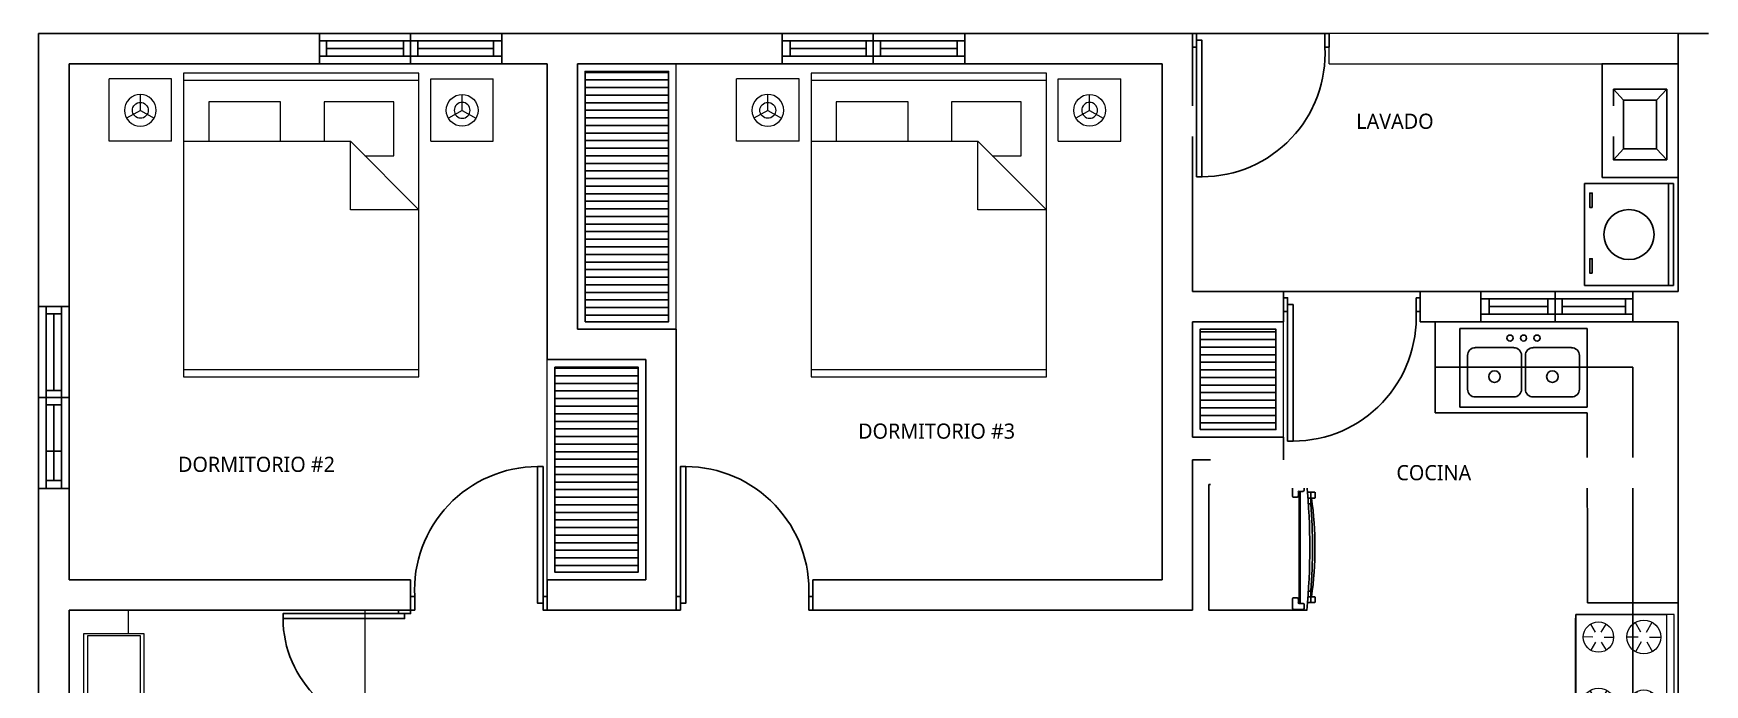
# Model space of a CAD drawing. Header units: feet. Extents: x 317 to 512, y -141 to 162.
# Drawn here: x 456.56 to 467.56, y 67.77 to 72.06 of the extents above; entities that cross this region are included whole.
import ezdxf

# ---------------------------------------------------------------- set-up
doc = ezdxf.new("R2010")
doc.units = ezdxf.units.FT
doc.header["$MEASUREMENT"] = 0
for name, color, linetype, lineweight in [('A-WALL', 7, 'Continuous', 25), ('closet', 8, 'Continuous', 5), ('FURN', 2, 'Continuous', 30), ('I-FURN', 2, 'Continuous', 0), ('MB', 8, 'Continuous', 20), ('muebles', 2, 'Continuous', 5), ('TXT', 2, 'Continuous', 9)]:
    doc.layers.add(name, color=color, linetype=linetype, lineweight=lineweight)
for name, color, linetype in [('COCINA', 2, 'Continuous'), ('MB3', 8, 'Continuous'), ('PERT-VENT', 8, 'Continuous'), ('PISO', 8, 'Continuous'), ('puertas', 7, 'Continuous')]:
    doc.layers.add(name, color=color, linetype=linetype)
doc.styles.add('ads', font='trebuc.ttf', dxfattribs={"height": 0.14})
pattern_1 = [(0, (2.35, 5.9), (2e-17, 0.05), [])]

# ---------------------------------------------------------------- blocks, each defined once
blk = doc.blocks.new('bath_sink_6127 - bath_sink_6127-542651-Nivel 1')
at = {"layer": 'I-FURN'}
for p, q in [((0.293, 0.244), (0.293, 0.4)), ((0.395, 0.244), (-0.005, 0.244)), ((-0.005, 0.244), (-0.005, -0.245)), ((0.025, -0.234), (0.025, 0.233)), ((0.025, 0.233), (0.369, 0.233)), ((0.369, 0.233), (0.369, -0.234)), ((0.395, -0.245), (0.395, 0.244)), ((-0.005, -0.245), (0.395, -0.245)), ((0.369, -0.234), (0.025, -0.234)), ((0.293, -0.448), (0.293, -0.245)), ((-0.1, -0.448), (0.293, -0.448))]:
    blk.add_line(p, q, dxfattribs=at)
blk = doc.blocks.new('A$C285A50AC')
at = {"layer": 'muebles'}
for p, q in [((0.001, 0.69, -0.889), (0, 0.029, -0.889)), ((0.001, 0.69), (0.001, 0.639)), ((0.763, 0.688), (0.001, 0.69)), ((0.763, 0.688, -0.889), (0.001, 0.69, -0.889)), ((0.762, 0.028, -0.889), (0.763, 0.688, -0.889)), ((0.763, 0.637), (0.763, 0.688)), ((0.001, 0.639), (0.763, 0.637)), ((0.153, 0.524, 0.003), (0.153, 0.6, 0.003)), ((0.61, 0.523, 0.003), (0.611, 0.587, 0.003)), ((0.12, 0.505, 0.003), (0.054, 0.543, 0.003)), ((0.12, 0.467, 0.003), (0.054, 0.429, 0.003)), ((0.186, 0.505, 0.003), (0.252, 0.543, 0.003)), ((0.186, 0.467, 0.003), (0.252, 0.429, 0.003)), ((0.577, 0.466, 0.003), (0.522, 0.435, 0.003)), ((0.577, 0.504, 0.003), (0.523, 0.536, 0.003)), ((0.643, 0.504, 0.003), (0.698, 0.536, 0.003)), ((0.643, 0.466, 0.003), (0.698, 0.434, 0.003)), ((0.153, 0.448, 0.003), (0.153, 0.372, 0.003)), ((0.61, 0.447, 0.003), (0.61, 0.384, 0.003)), ((0.12, 0.2, 0.003), (0.065, 0.232, 0.003)), ((0.153, 0.219, 0.003), (0.153, 0.283, 0.003)), ((0.186, 0.2, 0.003), (0.241, 0.232, 0.003)), ((0.577, 0.2, 0.003), (0.511, 0.238, 0.003)), ((0.61, 0.219, 0.003), (0.61, 0.295, 0.003)), ((0.643, 0.199, 0.003), (0.709, 0.237, 0.003)), ((0.12, 0.162, 0.003), (0.065, 0.131, 0.003)), ((0.153, 0.143, 0.003), (0.152, 0.08, 0.003)), ((0.186, 0.162, 0.003), (0.241, 0.13, 0.003)), ((0.577, 0.162, 0.003), (0.511, 0.124, 0.003)), ((0.61, 0.142, 0.003), (0.61, 0.066, 0.003)), ((0.643, 0.161, 0.003), (0.709, 0.123, 0.003)), ((0, 0.029, -0.889), (0.762, 0.028, -0.889))]:
    blk.add_line(p, q, dxfattribs=at)
at = {"layer": 'muebles', "extrusion": (-0.001805, -0.999998, 0)}
for p, q in [((0.063, 0.027, -0.622), (0.698, 0.025, -0.622)), ((0.063, 0.027, -0.102), (0.698, 0.025, -0.102))]:
    blk.add_line(p, q, dxfattribs=at)
at = {"layer": 'muebles'}
for centre, radius in [((0.153, 0.486, 0.003), 0.114), ((0.61, 0.485, 0.003), 0.102), ((0.153, 0.181, 0.003), 0.102), ((0.61, 0.181, 0.003), 0.114)]:
    blk.add_circle(centre, radius, dxfattribs=at)
at = {"layer": 'muebles', "extrusion": (-0.001805, -0.999998, 0)}
for centre in [(0.089, -0.038, -0.027), (0.216, -0.038, -0.027), (0.381, -0.038, -0.027), (0.546, -0.038, -0.027), (0.673, -0.038, -0.027)]:
    blk.add_circle(centre, 0.0254, dxfattribs=at)
at = {"layer": 'muebles'}
for points in [[(0.001, 0.69, 0.254), (0.001, 0.639, 0.254), (0.763, 0.637, 0.254), (0.763, 0.688, 0.254)], [(0, 0.029), (0.001, 0.639), (0.763, 0.637), (0.762, 0.028)], [(0.025, 0.027, -0.076), (0.025, 0.027, -0.533), (0.737, 0.025, -0.533), (0.737, 0.025, -0.076)], [(0.025, 0.027, -0.597), (0.025, 0.027, -0.851), (0.737, 0.025, -0.851), (0.737, 0.025, -0.597)]]:
    blk.add_3dface(points, dxfattribs=at)
blk = doc.blocks.new('A$C2C3967B4')
at = {"layer": 'COCINA'}
for p, q in [((0.838, 0.52), (0, 0.52)), ((0, 0.52), (0, 0)), ((0.838, 0), (0.838, 0.52)), ((0.051, 0.342), (0.051, 0.119)), ((0.356, 0.393), (0.102, 0.393)), ((0.406, 0.119), (0.406, 0.342)), ((0.432, 0.342), (0.432, 0.119)), ((0.737, 0.393), (0.483, 0.393)), ((0.787, 0.119), (0.787, 0.342)), ((0.102, 0.068), (0.356, 0.068)), ((0.483, 0.068), (0.737, 0.068)), ((0, 0), (0.838, 0))]:
    blk.add_line(p, q, dxfattribs=at)
for centre, radius in [((0.33, 0.456), 0.0201), ((0.419, 0.456), 0.0201), ((0.508, 0.456), 0.0201), ((0.229, 0.202), 0.0381), ((0.61, 0.202), 0.0381)]:
    blk.add_circle(centre, radius, dxfattribs=at)
for centre, start, end in [((0.102, 0.342), 90, 180), ((0.356, 0.342), 0, 90), ((0.483, 0.342), 90, 180), ((0.737, 0.342), 0, 90), ((0.102, 0.119), 180, 270), ((0.356, 0.119), 270, 0), ((0.483, 0.119), 180, 270), ((0.737, 0.119), 270, 0)]:
    blk.add_arc(centre, 0.0508, start, end, dxfattribs=at)
blk = doc.blocks.new('A$C007B5363')
at = {"layer": 'COCINA'}
for p, q in [((0, 0.829), (0.594, 0.829)), ((0, 0), (0, 0.829)), ((0.551, 0.816), (0.551, 0.752)), ((0.621, 0.822), (0.557, 0.822)), ((0.589, 0.752), (0.589, 0.778)), ((0.594, 0.829), (0.601, 0.829)), ((0.594, 0.822), (0.594, 0.829)), ((0.594, 0.045), (0.594, 0.784)), ((0.595, 0.784), (0.621, 0.784)), ((0.601, 0.829), (0.601, 0.822)), ((0.645, 0.829), (0.601, 0.829)), ((0.601, 0.784), (0.601, 0.044)), ((0.627, 0.791), (0.627, 0.816)), ((0.649, 0.778), (0.671, 0.778)), ((0.671, 0.778), (0.698, 0.778)), ((0.671, 0.74), (0.671, 0.778)), ((0.671, 0.74), (0.671, 0.778)), ((0.699, 0.74), (0.699, 0.778)), ((0.557, 0.746), (0.582, 0.746)), ((0.671, 0.74), (0.651, 0.74)), ((0.654, 0.702), (0.671, 0.702)), ((0.698, 0.74), (0.671, 0.74)), ((0.671, 0.74), (0.671, 0.702)), ((0.671, 0.702), (0.671, 0.74)), ((0.671, 0.127), (0.654, 0.127)), ((0.671, 0.127), (0.671, 0.089)), ((0.671, 0.089), (0.671, 0.127)), ((0.594, 0), (0, 0)), ((0.551, 0.076), (0.551, 0.013)), ((0.582, 0.083), (0.557, 0.083)), ((0.557, 0.006), (0.621, 0.006)), ((0.589, 0.051), (0.589, 0.076)), ((0.594, 0), (0.594, 0.006)), ((0.594, 0), (0.601, 0)), ((0.621, 0.044), (0.595, 0.044)), ((0.601, 0.006), (0.601, 0)), ((0.601, 0), (0.645, 0)), ((0.627, 0.013), (0.627, 0.038)), ((0.671, 0.051), (0.649, 0.051)), ((0.651, 0.089), (0.671, 0.089)), ((0.671, 0.089), (0.698, 0.089)), ((0.671, 0.051), (0.671, 0.089)), ((0.671, 0.051), (0.671, 0.089)), ((0.698, 0.051), (0.671, 0.051)), ((0.699, 0.051), (0.699, 0.089))]:
    blk.add_line(p, q, dxfattribs=at)
for centre, radius, start, end in [((0.557, 0.816), 0.00635, 90, 180), ((0.595, 0.778), 0.00635, 90, 180), ((0.621, 0.816), 0.00635, 360, 90), ((0.621, 0.791), 0.00635, 270, 360), ((-3.851, 0.414), 4.515, 354.7351, 5.2649), ((0.557, 0.752), 0.00635, 180, 270), ((0.582, 0.752), 0.00635, 270, 360), ((-3.079, 0.414), 3.761, 355.6182, 4.3818), ((-1.675, 0.414), 2.373, 352.1151, 7.8849), ((0.557, 0.076), 0.00635, 90, 180), ((0.557, 0.013), 0.00635, 180, 270), ((0.582, 0.076), 0.00635, 360, 90), ((0.595, 0.051), 0.00635, 180, 270), ((0.621, 0.038), 0.00635, 360, 90), ((0.621, 0.013), 0.00635, 270, 360)]:
    blk.add_arc(centre, radius, start, end, dxfattribs=at)
blk = doc.blocks.new('A$C4D292AF4')
at = {"layer": 'puertas'}
for points in [[(0.03, 0.05), (0.07, 0.05), (0.07, 1.05), (0.03, 1.05)], [(0, 0), (0.03, 0), (0.03, 0.1), (0, 0.1)], [(0.97, 0), (1, 0), (1, 0.1), (0.97, 0.1)]]:
    blk.add_lwpolyline(points, close=True, dxfattribs=at)
blk.add_arc((0.068, 0.147), 0.903, 357.0481, 89.8556, dxfattribs=at)
blk = doc.blocks.new('A$C26A1068B')
at = {"layer": 'muebles'}
for p, q in [((0.45, 2.531, 224.56), (0.038, 2.531, 224.56)), ((0.038, 2.119, 224.56), (0.038, 2.531, 224.56)), ((0.45, 2.119, 224.56), (0.45, 2.531, 224.56)), ((0.246, 2.326, 224.56), (0.141, 2.326, 224.56)), ((0.246, 2.326, 224.56), (0.298, 2.416, 224.56)), ((0.246, 2.326, 224.56), (0.298, 2.235, 224.56)), ((0.45, 2.119, 224.56), (0.038, 2.119, 224.56)), ((2.003, 2.041, 224.56), (0, 2.041, 224.56)), ((0, 2.041, 224.56), (0, 0.491, 224.56)), ((0.047, 0.491, 224.56), (0.047, 2.041, 224.56)), ((0.45, 1.59, 224.56), (0.901, 2.041, 224.56)), ((0.901, 2.041, 224.56), (0.901, 1.59, 224.56)), ((1.956, 2.041, 224.56), (1.956, 0.491, 224.56)), ((2.003, 0.491, 224.56), (2.003, 2.041, 224.56)), ((0.545, 1.875, 224.56), (0.19, 1.875, 224.56)), ((0.19, 1.875, 224.56), (0.19, 1.417, 224.56)), ((0.545, 1.685, 224.56), (0.545, 1.875, 224.56)), ((0.901, 1.59, 224.56), (0.45, 1.59, 224.56)), ((0.45, 0.491, 224.56), (0.45, 1.59, 224.56)), ((0.19, 1.417, 224.56), (0.45, 1.417, 224.56)), ((0.19, 1.13, 224.56), (0.19, 0.657, 224.56)), ((0.45, 1.13, 224.56), (0.19, 1.13, 224.56)), ((0.19, 0.657, 224.56), (0.45, 0.657, 224.56)), ((0, 0.491, 224.56), (2.003, 0.491, 224.56)), ((0.45, 0.412, 224.56), (0.038, 0.412, 224.56)), ((0.038, 0.412, 224.56), (0.038, 0, 224.56)), ((0.45, 0.412, 224.56), (0.45, 0, 224.56)), ((0.246, 0.206, 224.56), (0.298, 0.296, 224.56)), ((0.246, 0.206, 224.56), (0.141, 0.206, 224.56)), ((0.246, 0.206, 224.56), (0.298, 0.115, 224.56)), ((0.45, 0, 224.56), (0.038, 0, 224.56))]:
    blk.add_line(p, q, dxfattribs=at)
for centre, major_axis in [((0.246, 2.326, 224.56), (-0.074, -0.074)), ((0.246, 0.206, 224.56), (-0.037, 0.037))]:
    blk.add_ellipse(centre, major_axis=major_axis, ratio=1, dxfattribs=at)
at = {"layer": 'muebles', "extrusion": (0, 0, -1)}
for centre, major_axis in [((0.246, 2.326, 224.56), (-0.037, -0.037)), ((0.246, 0.206, 224.56), (-0.074, 0.074))]:
    blk.add_ellipse(centre, major_axis=major_axis, ratio=1, dxfattribs=at)
blk = doc.blocks.new('A$C01EB0BB3')
at = {"layer": 'FURN'}
for p, q in [((0, 0, 224.56), (0, 0.61, 224.56)), ((0, 0.61, 224.56), (0.533, 0.61, 224.56)), ((0.503, 0.61, 224.56), (0.503, 0, 224.56)), ((0.533, 0.61, 224.56), (0.533, 0, 224.56)), ((0.533, 0, 224.56), (0, 0, 224.56))]:
    blk.add_line(p, q, dxfattribs=at)
at = {"layer": 'FURN', "ltscale": 0.02, "elevation": 224.56}
for points in [[(0.047, 0.536), (0.047, 0.45), (0.032, 0.45), (0.032, 0.536)], [(0.047, 0.143), (0.047, 0.057), (0.032, 0.057), (0.032, 0.143)]]:
    blk.add_lwpolyline(points, close=True, dxfattribs=at)
at = {"layer": 'FURN', "ltscale": 0.02}
blk.add_circle((0.267, 0.305, 224.56), 0.15, dxfattribs=at)
blk = doc.blocks.new('A$C260D6B89')
at = {"layer": 'PISO'}
h = blk.add_hatch(dxfattribs=at)
h.set_pattern_fill('ANSI31', color=256, scale=0.4, angle=315, style=0)
h.set_pattern_definition(pattern_1)
h.paths.add_polyline_path([(3.6, 9.95), (4.15, 9.95), (4.15, 11.6), (3.6, 11.6)])
h = blk.add_hatch(dxfattribs=at)
h.set_pattern_fill('ANSI31', color=256, scale=0.4, angle=315, style=0)
h.set_pattern_definition([(0, (7.65, 9.23923), (2e-17, 0.05), [])])
h.paths.add_polyline_path([(7.65, 9.239), (8.15, 9.239), (8.15, 9.9), (7.65, 9.9)])
h = blk.add_hatch(dxfattribs=at)
h.set_pattern_fill('ANSI31', color=256, scale=0.4, angle=315, style=0)
h.set_pattern_definition(pattern_1)
h.paths.add_polyline_path([(3.4, 9.65), (3.95, 9.65), (3.95, 8.3), (3.4, 8.3)])
at = {"layer": 'A-WALL', "extrusion": (-2.36783e-12, 8.94772e-16, -1)}
for p, q in [((1.85, 11.85), (0, 11.85)), ((0, 11.85), (0, 10.05)), ((1.85, 11.65), (1.85, 11.85)), ((4.897, 11.85), (3.05, 11.85)), ((3.05, 11.85), (3.05, 11.65)), ((4.897, 11.65), (4.897, 11.85)), ((7.6, 11.85), (6.1, 11.85)), ((6.1, 11.85), (6.1, 11.65)), ((7.6, 10.15), (7.6, 11.85)), ((10.8, 11.85), (10.8, 10.15)), ((10.8, 10.15), (10.8, 11.85)), ((0.2, 11.65), (1.85, 11.65)), ((0.2, 10.05), (0.2, 11.65)), ((3.05, 11.65), (3.35, 11.65)), ((3.35, 11.65), (3.35, 9.7)), ((3.55, 11.65), (4.897, 11.65)), ((3.55, 9.9), (3.55, 11.65)), ((6.1, 11.65), (7.4, 11.65)), ((7.4, 11.65), (7.4, 8.25)), ((8.2, 10.15), (7.6, 10.15)), ((8.2, 9.95), (8.2, 10.15)), ((9.1, 9.95), (9.1, 10.15)), ((9.5, 10.15), (9.1, 10.15)), ((9.1, 10.15), (9.1, 9.95)), ((9.5, 9.95), (9.5, 10.15)), ((9.5, 9.95), (9.5, 10.15)), ((10.8, 10.15), (10.5, 10.15)), ((10.5, 10.15), (10.5, 9.95)), ((10.5, 9.95), (10.5, 10.15)), ((10.5, 9.95), (10.5, 10.15)), ((0.2, 10.05), (0, 10.05)), ((7.6, 9.189), (7.6, 9.95)), ((7.6, 9.95), (8.2, 9.95)), ((9.1, 9.95), (9.5, 9.95)), ((10.5, 9.95), (10.8, 9.95)), ((10.8, 6.55), (10.8, 9.95)), ((4.2, 9.9), (3.55, 9.9)), ((4.2, 8.05), (4.2, 9.9)), ((4, 9.7), (3.35, 9.7)), ((4, 8.25), (4, 9.7)), ((7.6, 9.189), (8.2, 9.189)), ((7.6, 8.05), (7.6, 9.039)), ((7.6, 9.039), (8.2, 9.039)), ((0.2, 8.85), (0, 8.85)), ((0, 8.85), (0, 7.25)), ((0, 8.85), (0.2, 8.85)), ((0.2, 8.85), (0, 8.85)), ((0.2, 8.25), (0.2, 8.85)), ((2.45, 8.25), (0.2, 8.25)), ((2.45, 8.05), (2.45, 8.25)), ((3.35, 8.25), (4, 8.25)), ((3.35, 8.25), (3.35, 8.05)), ((7.4, 8.25), (5.1, 8.25)), ((5.1, 8.25), (5.1, 8.05)), ((0.2, 8.05), (2.45, 8.05)), ((0.2, 7.25), (0.2, 8.05)), ((3.35, 8.05), (4.2, 8.05)), ((5.1, 8.05), (7.6, 8.05))]:
    blk.add_line(p, q, dxfattribs=at)
at = {"layer": 'A-WALL'}
blk.add_line((10.8, 11.85), (11, 11.85), dxfattribs=at)
at = {"layer": 'closet', "extrusion": (-2.36783e-12, 8.94772e-16, -1)}
for p, q in [((4.2, 9.9), (4.2, 11.65)), ((3.35, 8.25), (3.35, 9.7))]:
    blk.add_line(p, q, dxfattribs=at)
at = {"layer": 'closet'}
for p, q in [((8.2, 9.189), (8.2, 9.95)), ((2.15, 7.25), (2.15, 8.05))]:
    blk.add_line(p, q, dxfattribs=at)
at = {"layer": 'COCINA', "extrusion": (-2.36783e-12, 8.94772e-16, -1)}
for p, q in [((10.373, 11.482), (10.44, 11.409)), ((10.724, 11.482), (10.657, 11.409)), ((10.373, 11.017), (10.44, 11.09)), ((10.724, 11.017), (10.657, 11.09)), ((10.8, 10.9), (10.298, 10.9)), ((9.2, 9.95), (9.2, 9.35)), ((9.2, 9.35), (10.2, 9.35)), ((10.2, 9.35), (10.202, 8.097)), ((10.202, 8.097), (10.8, 8.097))]:
    blk.add_line(p, q, dxfattribs=at)
for points in [[(-10.373, 11.482), (-10.724, 11.482), (-10.724, 11.017), (-10.373, 11.017)], [(-10.44, 11.409), (-10.657, 11.409), (-10.657, 11.09), (-10.44, 11.09)]]:
    blk.add_lwpolyline(points, close=True, dxfattribs=at)
at = {"layer": 'MB', "extrusion": (-2.36783e-12, 8.94772e-16, -1)}
for p, q in [((8.5, 11.65), (8.5, 11.85)), ((10.8, 11.85), (8.5, 11.85)), ((8.5, 11.65), (10.8, 11.65))]:
    blk.add_line(p, q, dxfattribs=at)
at = {"layer": 'MB3', "ltscale": 0.02, "extrusion": (-2.36783e-12, 8.94772e-16, -1)}
for p, q in [((9.2, 9.65), (10.5, 9.65)), ((10.5, 9.65), (10.5, 6.55))]:
    blk.add_line(p, q, dxfattribs=at)
at = {"layer": 'PERT-VENT', "extrusion": (-2.36783e-12, 8.94772e-16, -1)}
for p, q in [((1.85, 11.85), (3.05, 11.85)), ((1.85, 11.8), (3.05, 11.8)), ((1.897, 11.7), (1.897, 11.8)), ((2.403, 11.8), (2.403, 11.7)), ((2.45, 11.85), (2.45, 11.65)), ((2.497, 11.8), (2.497, 11.7)), ((2.996, 11.7), (2.996, 11.8)), ((6.1, 11.85), (4.897, 11.85)), ((6.1, 11.8), (4.897, 11.8)), ((4.951, 11.7), (4.951, 11.8)), ((5.452, 11.8), (5.452, 11.7)), ((5.498, 11.85), (5.498, 11.65)), ((5.545, 11.8), (5.545, 11.7)), ((6.05, 11.7), (6.05, 11.8)), ((1.85, 11.7), (3.05, 11.7)), ((1.897, 11.75), (2.403, 11.75)), ((2.497, 11.75), (2.996, 11.75)), ((6.1, 11.7), (4.897, 11.7)), ((5.452, 11.75), (4.951, 11.75)), ((6.05, 11.75), (5.545, 11.75)), ((3.05, 11.65), (1.85, 11.65)), ((4.897, 11.65), (6.1, 11.65)), ((10.5, 10.15), (9.5, 10.15)), ((9.989, 10.15), (9.989, 9.95)), ((10.5, 10.1), (9.5, 10.1)), ((9.554, 10), (9.554, 10.1)), ((9.942, 10.05), (9.554, 10.05)), ((9.942, 10.1), (9.942, 10)), ((10.036, 10.1), (10.036, 10)), ((10.453, 10.05), (10.036, 10.05)), ((10.453, 10), (10.453, 10.1)), ((0.05, 10.003), (0.15, 10.003)), ((0.05, 10.003), (0.15, 10.003)), ((0.1, 10.003), (0.1, 9.497)), ((10.5, 10), (9.5, 10)), ((9.5, 9.95), (10.5, 9.95)), ((0.15, 9.497), (0.05, 9.497)), ((0.2, 9.45), (0, 9.45)), ((0.15, 9.403), (0.05, 9.403))]:
    blk.add_line(p, q, dxfattribs=at)
at = {"layer": 'PISO'}
for p, q in [((7.6, 11.85), (8.5, 11.85)), ((8.2, 10.15), (9.1, 10.15))]:
    blk.add_line(p, q, dxfattribs=at)
for points in [[(3.6, 9.95), (4.15, 9.95), (4.15, 11.6), (3.6, 11.6)], [(7.65, 9.239), (8.15, 9.239), (8.15, 9.9), (7.65, 9.9)], [(3.4, 9.65), (3.95, 9.65), (3.95, 8.3), (3.4, 8.3)]]:
    blk.add_lwpolyline(points, close=True, dxfattribs=at)
at = {"rotation": 270}
for p in [(0.464, 11.589), (4.597, 11.589)]:
    blk.add_blockref('A$C26A1068B', p, dxfattribs=at)
at = {"xscale": -1.100000000000023, "yscale": 1.099999999999994, "zscale": 1.100000000000001, "rotation": 180}
blk.add_blockref('A$C01EB0BB3', (10.182, 10.86, -22.456), dxfattribs=at)
at = {"extrusion": (-1.45777e-14, -2.36562e-12, -1)}
blk.add_blockref('A$C2C3967B4', (-10.2, 9.386), dxfattribs=at)
at = {"extrusion": (-2.36783e-12, 8.94772e-16, -1), "xscale": -0.980000000000023, "yscale": 0.9799999999999898, "zscale": 0.9799999999999965, "rotation": 89.89658188472907}
blk.add_blockref('A$C285A50AC', (-10.097, 8.021), dxfattribs=at)
at = {"layer": 'COCINA', "extrusion": (-2.36783e-12, 8.94772e-16, -1), "xscale": -1}
blk.add_blockref('A$C007B5363', (-7.709, 8.048), dxfattribs=at)
at = {"layer": 'I-FURN', "extrusion": (-2.36783e-12, 8.94772e-16, -1), "xscale": -1}
blk.add_blockref('bath_sink_6127 - bath_sink_6127-542651-Nivel 1', (-0.3, 7.65), dxfattribs=at)
at = {"layer": 'puertas', "extrusion": (2.36808e-12, 8.94772e-16, -1), "xscale": 0.8999999999999773, "yscale": 0.8999999999999773, "zscale": 0.8999999999999773, "rotation": 180}
blk.add_blockref('A$C4D292AF4', (-8.2, 10.108), dxfattribs=at)
at = {"layer": 'puertas', "extrusion": (-2.36783e-12, 8.94772e-16, -1), "xscale": -0.9000000000000057, "yscale": 0.8999999999999915, "zscale": 0.8999999999999978}
blk.add_blockref('A$C4D292AF4', (-4.2, 8.05), dxfattribs=at)
at = {"layer": 'puertas', "extrusion": (-2.36783e-12, 8.94772e-16, -1), "xscale": 0.8000000000000114, "yscale": 0.8000000000000114, "zscale": 0.8000000000000114, "rotation": 270}
blk.add_blockref('A$C4D292AF4', (-2.45, 8.05), dxfattribs=at)
at = {"layer": 'TXT', "insert": (1.435, 9.06), "char_height": 0.1, "width": 2.838, "attachment_point": 2, "style": 'ads', "bg_fill": 2}
blk.add_mtext('DORMITORIO #2', dxfattribs=at)
at = {"layer": 'PERT-VENT', "extrusion": (-2.36783e-12, 8.94772e-16, -1)}
for p, q in [((0, 8.85), (0, 10.05)), ((0.05, 10.05), (0.05, 8.85)), ((0.15, 10.05), (0.15, 8.85)), ((0.2, 10.05), (0.2, 8.85)), ((0.1, 9.403), (0.1, 8.904)), ((0.05, 9.097), (0.15, 9.097)), ((0.05, 8.904), (0.15, 8.904))]:
    blk.add_line(p, q, dxfattribs=at)
at = {"layer": 'puertas', "extrusion": (-2.36783e-12, 8.94772e-16, -1), "xscale": 0.9000000000000057, "yscale": 0.9000000000000057, "zscale": 0.9000000000000057}
blk.add_blockref('A$C4D292AF4', (-3.35, 8.05), dxfattribs=at)
at = {"layer": 'TXT', "char_height": 0.1, "width": 2.838, "attachment_point": 2, "style": 'ads', "bg_fill": 2}
for s, insert in [('LAVADO', (8.934, 11.321)), ('DORMITORIO #3', (5.915, 9.279)), ('COCINA', (9.19, 9.005))]:
    blk.add_mtext(s, dxfattribs=dict(at, insert=insert))
at = {"layer": 'A-WALL'}
blk.add_line((8.2, 9.189), (8.2, 9.039), dxfattribs=at)
at = {"layer": 'COCINA', "extrusion": (-2.36783e-12, 8.94772e-16, -1)}
blk.add_lwpolyline([(-10.298, 10.9), (-10.8, 10.9), (-10.8, 11.65), (-10.298, 11.65)], close=True, dxfattribs=at)
at = {"layer": 'puertas', "extrusion": (-2.36783e-12, 8.94772e-16, -1), "xscale": 0.9000000000000057, "yscale": 0.9000000000000057, "zscale": 0.9000000000000057, "rotation": 180}
blk.add_blockref('A$C4D292AF4', (-7.6, 11.85), dxfattribs=at)

msp = doc.modelspace()

# ---------------------------------------------------------------- block references
at = {"layer": 'PISO'}
msp.add_blockref('A$C260D6B89', (456.59022, 60.2066, 1.23867), dxfattribs=at)

doc.saveas('drawing.dxf')
